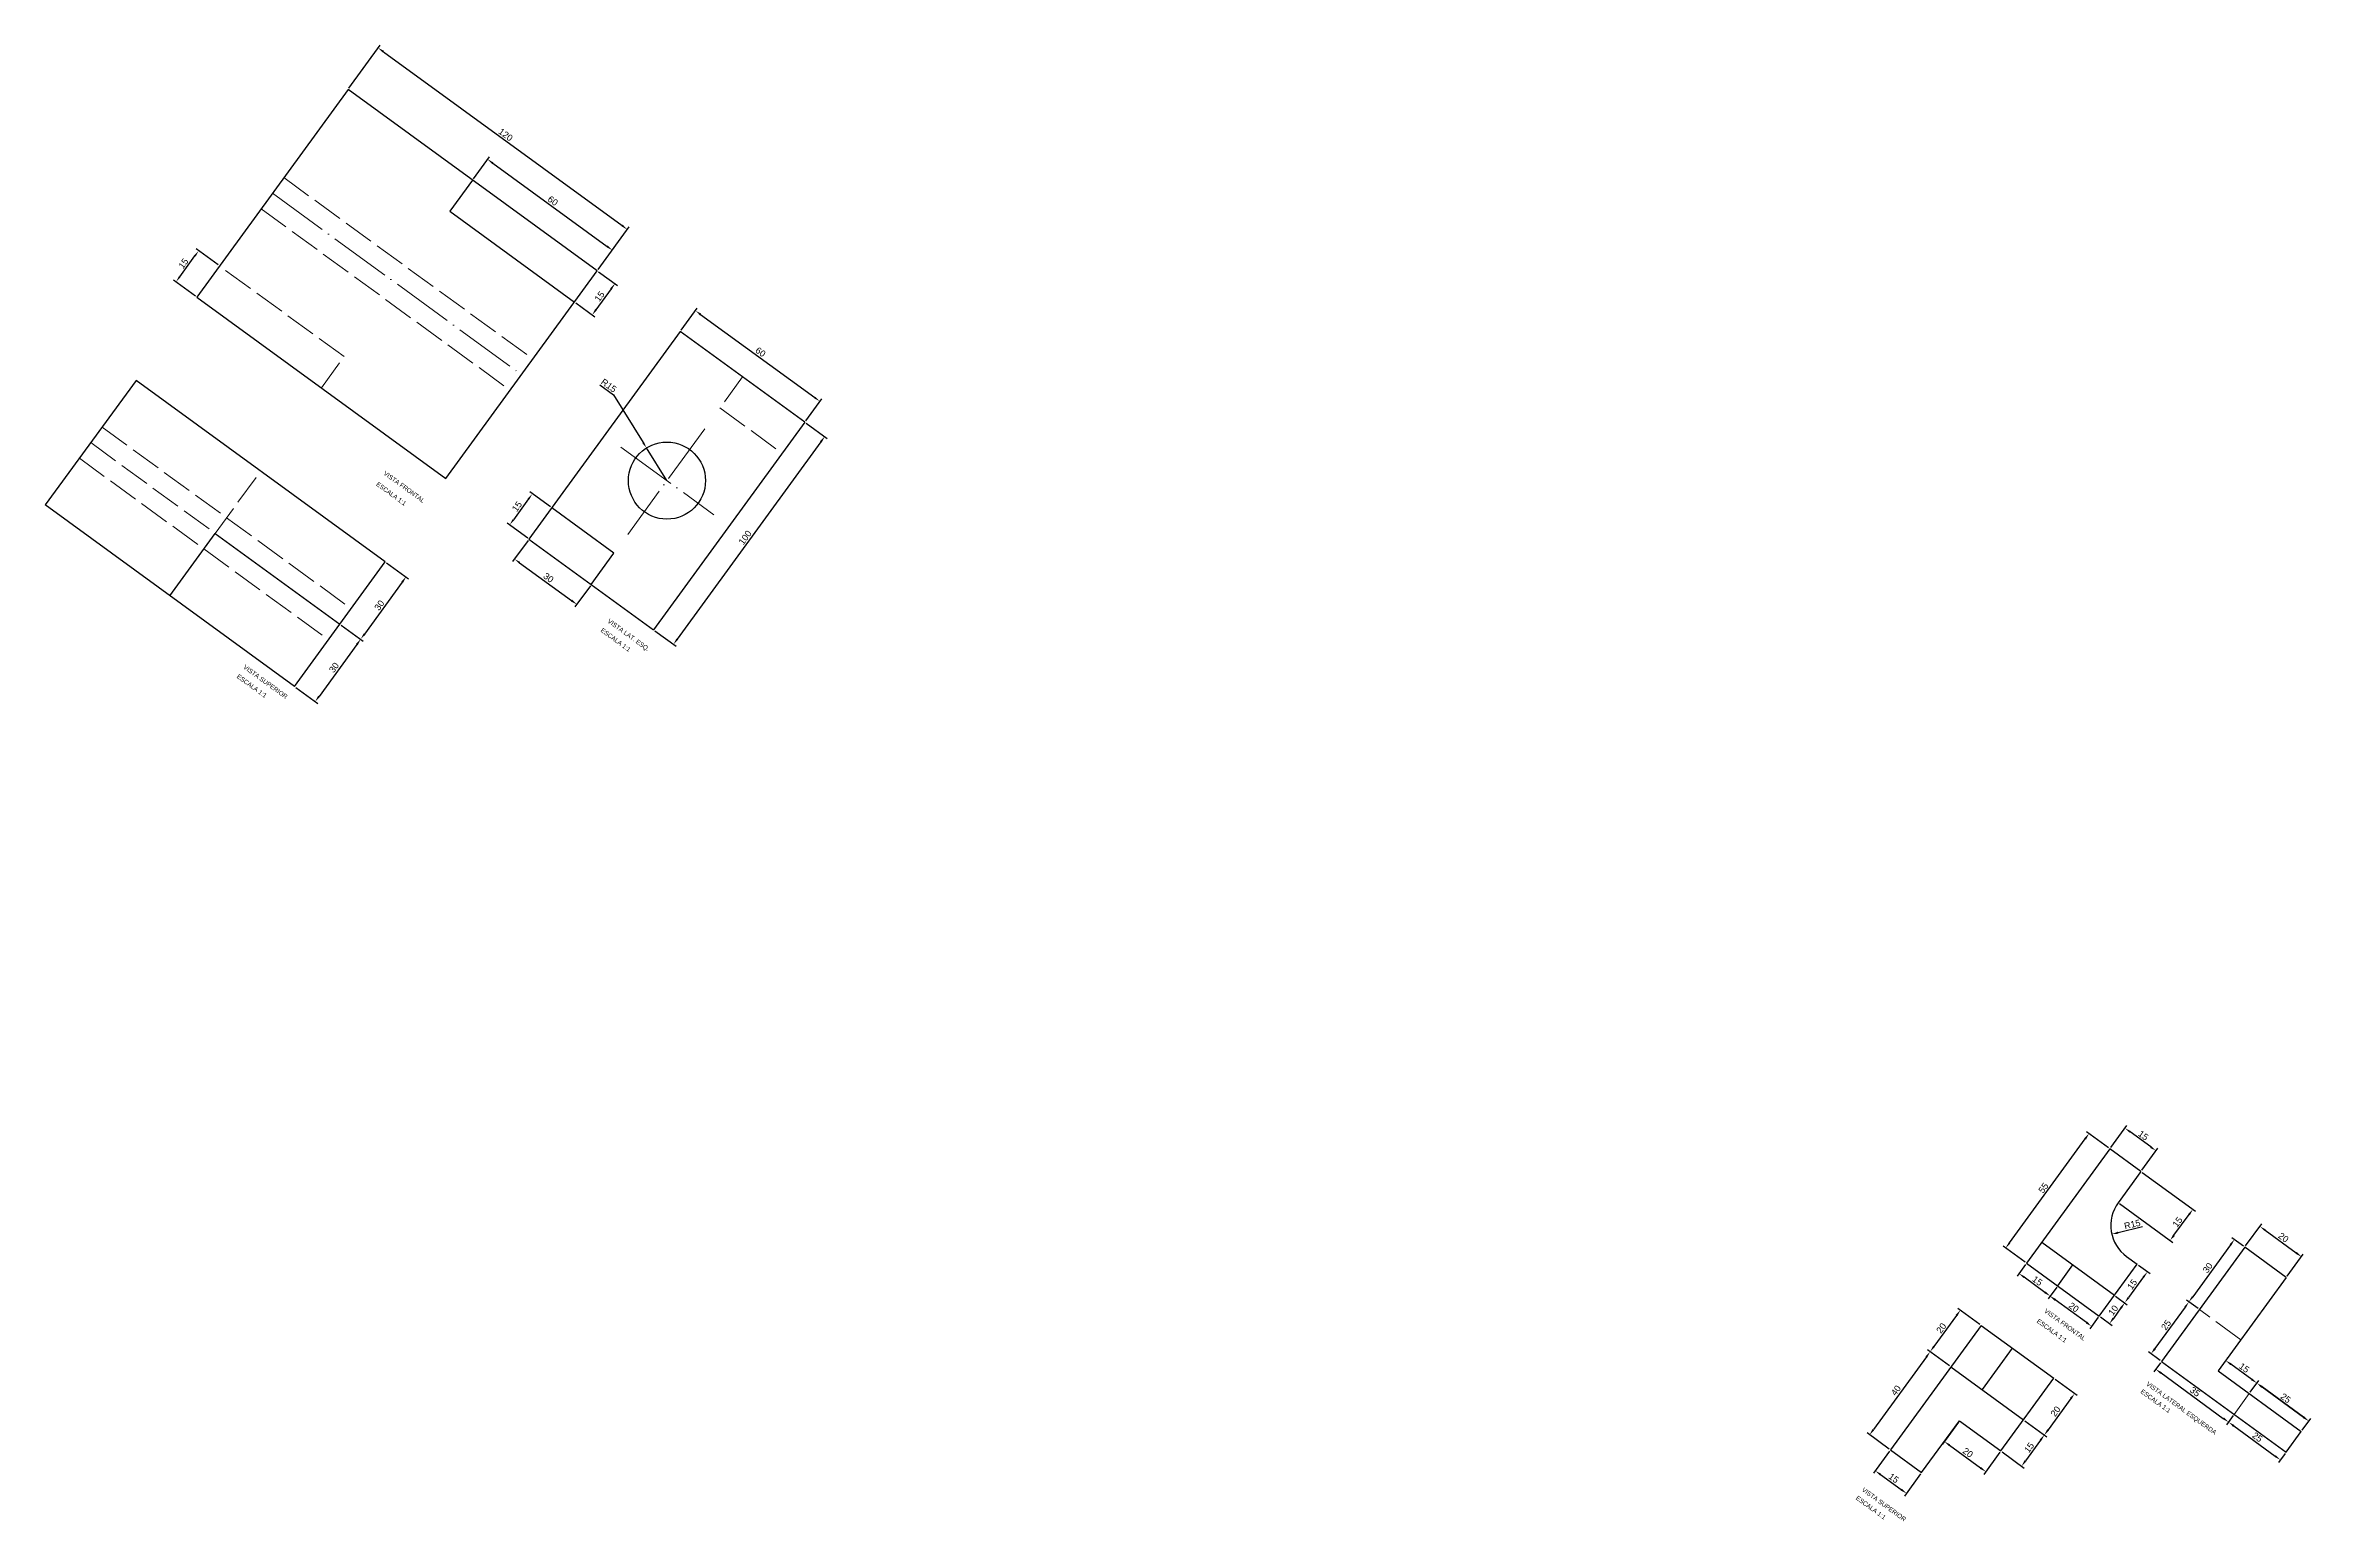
# Model space of a CAD drawing. Header units: millimetres. Extents: x 389 to 2146, y -1506 to -219.
# Drawn here: x 389 to 1271, y -794 to -219 of the extents above; entities that cross this region are included whole.
import ezdxf

# ---------------------------------------------------------------- set-up
doc = ezdxf.new("R2010")
doc.units = ezdxf.units.MM
doc.linetypes.add('ACAD_ISO02W100', pattern=[15, 12, -3])
doc.linetypes.add('ACAD_ISO04W100', pattern=[30, 24, -3, 0, -3])
for name, color, linetype, lineweight in [('1-linha continua', 5, 'Continuous', 30), ('2-projeção', 4, 'ACAD_ISO02W100', 15), ('3-eixo', 2, 'ACAD_ISO04W100', 15)]:
    doc.layers.add(name, color=color, linetype=linetype, lineweight=lineweight)
doc.layers.add('4-cotas', color=1, linetype='Continuous')
doc.layers.add('5-texto', color=6, linetype='Continuous')
doc.styles.get("Standard").update_dxf_attribs({"font": 'arial.ttf'})
doc.dimstyles.new('a1', dxfattribs={"dimtxt": 2.5, "dimasz": 2.5, "dimexe": 1.25, "dimexo": 0.625, "dimtad": 1, "dimtoh": 1, "dimtxsty": 'Standard', "dimcen": 2.5, "dimclrd": 256, "dimclre": 256, "dimclrt": 30, "dimadec": 0, "dimazin": 0, "dimtfac": 1, "dimtmove": 0, "dimatfit": 3, "dimfxl": 1, "dimlwd": -1, "dimlwe": -1, "dimarcsym": 0})

# ---------------------------------------------------------------- blocks, each defined once
blk = doc.blocks.new('*D1')
at = {"layer": '4-cotas', "transparency": 16777216}
for p, q in [((507.05, -235.85), (519.17, -219.21)), ((520.45, -221.69), (613.41, -289.4)), ((604.04, -306.5), (616.16, -289.87))]:
    blk.add_line(p, q, dxfattribs=at)
for points in [[(520.7, -221.36), (520.21, -222.03), (518.43, -220.22)], [(613.65, -289.07), (613.16, -289.74), (615.43, -290.88)]]:
    blk.add_solid(points, dxfattribs=at)
at = {"layer": 'Defpoints', "color": 0, "transparency": 16777216}
for p in [(506.68, -236.36), (615.43, -290.88), (603.68, -307.01)]:
    blk.add_point(p, dxfattribs=at)
at = {"layer": '4-cotas', "color": 30, "transparency": 16777216, "insert": (568.05, -254.01), "char_height": 2.5, "attachment_point": 5, "rotation": 323.92937}
blk.add_mtext('120', dxfattribs=at)
blk = doc.blocks.new('*D2')
at = {"layer": '4-cotas', "transparency": 16777216}
for p, q in [((555.55, -271.18), (561.78, -262.61)), ((563.07, -265.1), (607.52, -297.48)), ((604.04, -306.5), (610.28, -297.94))]:
    blk.add_line(p, q, dxfattribs=at)
for points in [[(563.31, -264.76), (562.82, -265.43), (561.05, -263.62)], [(607.77, -297.14), (607.28, -297.82), (609.54, -298.95)]]:
    blk.add_solid(points, dxfattribs=at)
at = {"layer": 'Defpoints', "color": 0, "transparency": 16777216}
for p in [(555.18, -271.68), (609.54, -298.95), (603.68, -307.01)]:
    blk.add_point(p, dxfattribs=at)
at = {"layer": '4-cotas', "color": 30, "transparency": 16777216, "insert": (586.42, -279.75), "char_height": 2.5, "attachment_point": 5, "rotation": 323.92937}
blk.add_mtext('60', dxfattribs=at)
blk = doc.blocks.new('*D3')
at = {"layer": '4-cotas', "transparency": 16777216}
for p, q in [((456.13, -304.69), (447.54, -298.44)), ((441.19, -309.28), (447.08, -301.19)), ((447.3, -316.82), (438.71, -310.56))]:
    blk.add_line(p, q, dxfattribs=at)
for points in [[(446.74, -300.95), (447.42, -301.44), (448.55, -299.17)], [(440.85, -309.03), (441.53, -309.52), (439.72, -311.3)]]:
    blk.add_solid(points, dxfattribs=at)
at = {"layer": 'Defpoints', "color": 0, "transparency": 16777216}
for p in [(448.55, -299.17), (456.63, -305.06), (447.8, -317.18)]:
    blk.add_point(p, dxfattribs=at)
at = {"layer": '4-cotas', "color": 30, "transparency": 16777216, "insert": (442.6, -304.11), "char_height": 2.5, "attachment_point": 5, "rotation": 53.92937}
blk.add_mtext('15', dxfattribs=at)
blk = doc.blocks.new('*D4')
at = {"layer": '4-cotas', "transparency": 16777216}
for p, q in [((636.37, -330.06), (642.63, -321.47)), ((643.92, -323.95), (688.37, -356.33)), ((684.87, -365.38), (691.13, -356.79))]:
    blk.add_line(p, q, dxfattribs=at)
for points in [[(644.16, -323.61), (643.67, -324.29), (641.89, -322.48)], [(688.62, -356), (688.13, -356.67), (690.39, -357.8)]]:
    blk.add_solid(points, dxfattribs=at)
at = {"layer": 'Defpoints', "color": 0, "transparency": 16777216}
for p in [(636.01, -330.56), (690.39, -357.8), (684.5, -365.89)]:
    blk.add_point(p, dxfattribs=at)
at = {"layer": '4-cotas', "color": 30, "transparency": 16777216, "insert": (667.26, -338.6), "char_height": 2.5, "attachment_point": 5, "rotation": 323.92937}
blk.add_mtext('60', dxfattribs=at)
blk = doc.blocks.new('*D5')
at = {"layer": '4-cotas', "transparency": 16777216}
for p, q in [((685.01, -366.26), (693.25, -372.25)), ((690.76, -373.54), (634.83, -450.33)), ((626.13, -447.08), (634.37, -453.08))]:
    blk.add_line(p, q, dxfattribs=at)
for points in [[(690.43, -373.29), (691.1, -373.78), (692.23, -371.52)], [(634.49, -450.08), (635.17, -450.57), (633.36, -452.35)]]:
    blk.add_solid(points, dxfattribs=at)
at = {"layer": 'Defpoints', "color": 0, "transparency": 16777216}
for p in [(684.5, -365.89), (625.63, -446.72), (633.36, -452.35)]:
    blk.add_point(p, dxfattribs=at)
at = {"layer": '4-cotas', "color": 30, "transparency": 16777216, "insert": (661.26, -410.81), "char_height": 2.5, "attachment_point": 5, "rotation": 53.92937}
blk.add_mtext('100', dxfattribs=at)
blk = doc.blocks.new('*D6')
at = {"layer": '4-cotas', "transparency": 16777216}
for p, q in [((521.68, -420.63), (530.27, -426.89)), ((527.79, -428.17), (513.07, -448.38)), ((504.02, -444.88), (512.61, -451.14))]:
    blk.add_line(p, q, dxfattribs=at)
for points in [[(527.45, -427.93), (528.13, -428.42), (529.26, -426.15)], [(512.73, -448.13), (513.41, -448.62), (511.6, -450.4)]]:
    blk.add_solid(points, dxfattribs=at)
at = {"layer": 'Defpoints', "color": 0, "transparency": 16777216}
for p in [(521.18, -420.26), (503.51, -444.51), (511.6, -450.4)]:
    blk.add_point(p, dxfattribs=at)
at = {"layer": '4-cotas', "color": 30, "transparency": 16777216, "insert": (518.89, -437.16), "char_height": 2.5, "attachment_point": 5, "rotation": 53.92937}
blk.add_mtext('30', dxfattribs=at)
blk = doc.blocks.new('*D7')
at = {"layer": '4-cotas', "transparency": 16777216}
for p, q in [((504.02, -444.88), (512.61, -451.14)), ((510.13, -452.42), (495.41, -472.63)), ((486.36, -469.13), (494.94, -475.38))]:
    blk.add_line(p, q, dxfattribs=at)
for points in [[(509.79, -452.18), (510.46, -452.67), (511.6, -450.4)], [(495.07, -472.38), (495.74, -472.87), (493.93, -474.65)]]:
    blk.add_solid(points, dxfattribs=at)
at = {"layer": 'Defpoints', "color": 0, "transparency": 16777216}
for p in [(503.51, -444.51), (485.85, -468.76), (493.93, -474.65)]:
    blk.add_point(p, dxfattribs=at)
at = {"layer": '4-cotas', "color": 30, "transparency": 16777216, "insert": (501.23, -461.4), "char_height": 2.5, "attachment_point": 5, "rotation": 53.92937}
blk.add_mtext('30', dxfattribs=at)
blk = doc.blocks.new('*D8')
at = {"layer": '4-cotas', "transparency": 16777216}
for p, q in [((604.18, -307.38), (611.57, -312.76)), ((609.08, -314.04), (603.2, -322.12)), ((595.35, -319.5), (602.73, -324.88))]:
    blk.add_line(p, q, dxfattribs=at)
for points in [[(608.75, -313.8), (609.42, -314.29), (610.56, -312.02)], [(602.86, -321.88), (603.53, -322.37), (601.72, -324.15)]]:
    blk.add_solid(points, dxfattribs=at)
at = {"layer": 'Defpoints', "color": 0, "transparency": 16777216}
for p in [(603.68, -307.01), (594.84, -319.13), (601.72, -324.15)]:
    blk.add_point(p, dxfattribs=at)
at = {"layer": '4-cotas', "color": 30, "transparency": 16777216, "insert": (604.6, -316.96), "char_height": 2.5, "attachment_point": 5, "rotation": 53.92937}
blk.add_mtext('15', dxfattribs=at)
blk = doc.blocks.new('*D9')
at = {"layer": '4-cotas', "transparency": 16777216}
for p, q in [((576.76, -411.89), (570.75, -420.15)), ((573.5, -420.61), (593.71, -435.33)), ((601.01, -429.56), (594.99, -437.82))]:
    blk.add_line(p, q, dxfattribs=at)
for points in [[(573.75, -420.28), (573.26, -420.95), (571.48, -419.14)], [(593.95, -435), (593.46, -435.67), (595.73, -436.81)]]:
    blk.add_solid(points, dxfattribs=at)
at = {"layer": 'Defpoints', "color": 0, "transparency": 16777216}
for p in [(577.13, -411.39), (601.38, -429.05), (595.73, -436.81)]:
    blk.add_point(p, dxfattribs=at)
at = {"layer": '4-cotas', "color": 30, "transparency": 16777216, "insert": (584.73, -426.44), "char_height": 2.5, "attachment_point": 5, "rotation": 323.92937}
blk.add_mtext('30', dxfattribs=at)
blk = doc.blocks.new('*D10')
at = {"layer": '4-cotas', "transparency": 16777216}
for p, q in [((576.95, -395.79), (571.06, -403.88)), ((585.46, -398.9), (577.41, -393.04)), ((576.62, -411.02), (568.58, -405.16))]:
    blk.add_line(p, q, dxfattribs=at)
for points in [[(576.61, -395.55), (577.29, -396.04), (578.42, -393.77)], [(570.72, -403.63), (571.4, -404.12), (569.59, -405.9)]]:
    blk.add_solid(points, dxfattribs=at)
at = {"layer": 'Defpoints', "color": 0, "transparency": 16777216}
for p in [(585.96, -399.27), (569.59, -405.9), (577.13, -411.39)]:
    blk.add_point(p, dxfattribs=at)
at = {"layer": '4-cotas', "color": 30, "transparency": 16777216, "insert": (572.47, -398.72), "char_height": 2.5, "attachment_point": 5, "rotation": 53.92937}
blk.add_mtext('15', dxfattribs=at)
blk = doc.blocks.new('*D11')
at = {"layer": '4-cotas', "transparency": 16777216}
for p, q in [((604.65, -351.39), (610, -355.29)), ((610, -355.29), (621.55, -373.79)), ((630.82, -388.64), (622.87, -375.91))]:
    blk.add_line(p, q, dxfattribs=at)
blk.add_solid([(621.9, -373.57), (621.2, -374.01), (622.87, -375.91)], dxfattribs=at)
at = {"layer": 'Defpoints', "color": 0, "transparency": 16777216}
for p in [(622.87, -375.91), (630.82, -388.64)]:
    blk.add_point(p, dxfattribs=at)
at = {"layer": '4-cotas', "color": 30, "transparency": 16777216, "insert": (608.19, -351.62), "char_height": 2.5, "attachment_point": 5, "rotation": 323.92937}
blk.add_mtext('R15', dxfattribs=at)
blk = doc.blocks.new('*D13')
at = {"layer": '4-cotas', "transparency": 16777216}
for p, q in [((1191.93, -648.35), (1183.34, -642.09)), ((1153.44, -685.26), (1182.88, -644.85)), ((1159.55, -692.8), (1150.96, -686.55))]:
    blk.add_line(p, q, dxfattribs=at)
for points in [[(1182.55, -644.6), (1183.22, -645.09), (1184.35, -642.83)], [(1153.11, -685.02), (1153.78, -685.51), (1151.97, -687.28)]]:
    blk.add_solid(points, dxfattribs=at)
at = {"layer": 'Defpoints', "color": 0, "transparency": 16777216}
for p in [(1184.35, -642.83), (1192.44, -648.72), (1160.05, -693.17)]:
    blk.add_point(p, dxfattribs=at)
at = {"layer": '4-cotas', "color": 30, "transparency": 16777216, "insert": (1166.63, -663.94), "char_height": 2.5, "attachment_point": 5, "rotation": 53.92937}
blk.add_mtext('55', dxfattribs=at)
blk = doc.blocks.new('*D14')
at = {"layer": '4-cotas', "transparency": 16777216}
for p, q in [((1192.81, -648.21), (1199.06, -639.62)), ((1208.43, -647.99), (1200.35, -642.11)), ((1204.93, -657.04), (1211.19, -648.45))]:
    blk.add_line(p, q, dxfattribs=at)
for points in [[(1200.59, -641.77), (1200.1, -642.44), (1198.33, -640.63)], [(1208.67, -647.66), (1208.18, -648.33), (1210.45, -649.46)]]:
    blk.add_solid(points, dxfattribs=at)
at = {"layer": 'Defpoints', "color": 0, "transparency": 16777216}
for p in [(1198.33, -640.63), (1192.44, -648.72), (1204.56, -657.55)]:
    blk.add_point(p, dxfattribs=at)
at = {"layer": '4-cotas', "color": 30, "transparency": 16777216, "insert": (1205.51, -643.51), "char_height": 2.5, "attachment_point": 5, "rotation": 323.92937}
blk.add_mtext('15', dxfattribs=at)
blk = doc.blocks.new('*D15')
at = {"layer": '4-cotas', "transparency": 16777216}
for p, q in [((1203.57, -693.94), (1208.12, -697.25)), ((1205.63, -698.54), (1199.75, -706.62)), ((1194.74, -706.06), (1199.28, -709.38))]:
    blk.add_line(p, q, dxfattribs=at)
for points in [[(1205.3, -698.29), (1205.97, -698.78), (1207.11, -696.52)], [(1199.41, -706.37), (1200.08, -706.86), (1198.27, -708.64)]]:
    blk.add_solid(points, dxfattribs=at)
at = {"layer": 'Defpoints', "color": 0, "transparency": 16777216}
for p in [(1203.06, -693.57), (1194.23, -705.7), (1198.27, -708.64)]:
    blk.add_point(p, dxfattribs=at)
at = {"layer": '4-cotas', "color": 30, "transparency": 16777216, "insert": (1201.15, -701.46), "char_height": 2.5, "attachment_point": 5, "rotation": 53.92937}
blk.add_mtext('15', dxfattribs=at)
blk = doc.blocks.new('*D16')
at = {"layer": '4-cotas', "transparency": 16777216}
for p, q in [((1159.69, -693.68), (1156.37, -698.22)), ((1167.21, -704.57), (1159.13, -698.69)), ((1171.81, -702.51), (1168.5, -707.06))]:
    blk.add_line(p, q, dxfattribs=at)
for points in [[(1159.38, -698.35), (1158.89, -699.02), (1157.11, -697.21)], [(1167.46, -704.24), (1166.97, -704.91), (1169.24, -706.05)]]:
    blk.add_solid(points, dxfattribs=at)
at = {"layer": 'Defpoints', "color": 0, "transparency": 16777216}
for p in [(1160.05, -693.17), (1157.11, -697.21), (1172.18, -702)]:
    blk.add_point(p, dxfattribs=at)
at = {"layer": '4-cotas', "color": 30, "transparency": 16777216, "insert": (1164.29, -700.09), "char_height": 2.5, "attachment_point": 5, "rotation": 323.92937}
blk.add_mtext('15', dxfattribs=at)
blk = doc.blocks.new('*D17')
at = {"layer": '4-cotas', "transparency": 16777216}
for p, q in [((1171.81, -702.51), (1168.5, -707.06)), ((1183.38, -716.35), (1171.26, -707.52)), ((1187.98, -714.28), (1184.67, -718.83))]:
    blk.add_line(p, q, dxfattribs=at)
for points in [[(1171.5, -707.18), (1171.01, -707.85), (1169.24, -706.05)], [(1183.63, -716.01), (1183.14, -716.69), (1185.4, -717.82)]]:
    blk.add_solid(points, dxfattribs=at)
at = {"layer": 'Defpoints', "color": 0, "transparency": 16777216}
for p in [(1172.18, -702), (1169.24, -706.05), (1188.35, -713.78)]:
    blk.add_point(p, dxfattribs=at)
at = {"layer": '4-cotas', "color": 30, "transparency": 16777216, "insert": (1178.44, -710.4), "char_height": 2.5, "attachment_point": 5, "rotation": 323.92937}
blk.add_mtext('20', dxfattribs=at)
blk = doc.blocks.new('*D18')
at = {"layer": '4-cotas', "transparency": 16777216}
for p, q in [((1188.85, -714.15), (1193.4, -717.46)), ((1196.8, -710.66), (1193.86, -714.7)), ((1194.74, -706.06), (1199.28, -709.38))]:
    blk.add_line(p, q, dxfattribs=at)
for points in [[(1196.47, -710.42), (1197.14, -710.91), (1198.27, -708.64)], [(1193.52, -714.46), (1194.2, -714.95), (1192.39, -716.72)]]:
    blk.add_solid(points, dxfattribs=at)
at = {"layer": 'Defpoints', "color": 0, "transparency": 16777216}
for p in [(1188.35, -713.78), (1194.23, -705.7), (1192.39, -716.72)]:
    blk.add_point(p, dxfattribs=at)
at = {"layer": '4-cotas', "color": 30, "transparency": 16777216, "insert": (1193.79, -711.56), "char_height": 2.5, "attachment_point": 5, "rotation": 53.92937}
blk.add_mtext('10', dxfattribs=at)
blk = doc.blocks.new('*D19')
at = {"layer": '4-cotas', "transparency": 16777216}
blk.add_line((1205.17, -679.13), (1195.69, -681.36), dxfattribs=at)
blk.add_solid([(1195.59, -680.96), (1195.78, -681.77), (1193.25, -681.94)], dxfattribs=at)
at = {"layer": 'Defpoints', "color": 0, "transparency": 16777216}
for p in [(1207.85, -678.5), (1193.25, -681.94)]:
    blk.add_point(p, dxfattribs=at)
at = {"layer": '4-cotas', "color": 30, "transparency": 16777216, "insert": (1201.21, -678.11), "char_height": 2.5, "attachment_point": 5, "rotation": 13.23112}
blk.add_mtext('R15', dxfattribs=at)
blk = doc.blocks.new('*D20')
at = {"layer": '4-cotas', "transparency": 16777216}
for p, q in [((1205.07, -657.92), (1225.78, -673)), ((1196.24, -670.04), (1216.95, -685.13)), ((1217.41, -682.37), (1223.3, -674.29))]:
    blk.add_line(p, q, dxfattribs=at)
for points in [[(1222.96, -674.04), (1223.63, -674.53), (1224.77, -672.27)], [(1217.07, -682.13), (1217.75, -682.62), (1215.94, -684.39)]]:
    blk.add_solid(points, dxfattribs=at)
at = {"layer": 'Defpoints', "color": 0, "transparency": 16777216}
for p in [(1204.56, -657.55), (1195.73, -669.67), (1224.77, -672.27)]:
    blk.add_point(p, dxfattribs=at)
at = {"layer": '4-cotas', "color": 30, "transparency": 16777216, "insert": (1218.82, -677.21), "char_height": 2.5, "attachment_point": 5, "rotation": 53.92937}
blk.add_mtext('15', dxfattribs=at)
blk = doc.blocks.new('*D21')
at = {"layer": '4-cotas', "transparency": 16777216}
for p, q in [((1132.84, -713.55), (1124, -725.68)), ((1141.89, -717.05), (1133.3, -710.8)), ((1130.11, -733.22), (1121.52, -726.96))]:
    blk.add_line(p, q, dxfattribs=at)
for points in [[(1132.5, -713.31), (1133.17, -713.8), (1134.31, -711.53)], [(1123.67, -725.43), (1124.34, -725.92), (1122.53, -727.7)]]:
    blk.add_solid(points, dxfattribs=at)
at = {"layer": 'Defpoints', "color": 0, "transparency": 16777216}
for p in [(1142.39, -717.42), (1122.53, -727.7), (1130.62, -733.59)]:
    blk.add_point(p, dxfattribs=at)
at = {"layer": '4-cotas', "color": 30, "transparency": 16777216, "insert": (1126.88, -718.5), "char_height": 2.5, "attachment_point": 5, "rotation": 53.92937}
blk.add_mtext('20', dxfattribs=at)
blk = doc.blocks.new('*D22')
at = {"layer": '4-cotas', "transparency": 16777216}
for p, q in [((1121.06, -729.72), (1100.45, -758.01)), ((1130.11, -733.22), (1121.52, -726.96)), ((1106.56, -765.55), (1097.97, -759.29))]:
    blk.add_line(p, q, dxfattribs=at)
for points in [[(1120.72, -729.47), (1121.4, -729.96), (1122.53, -727.7)], [(1100.12, -757.76), (1100.79, -758.26), (1098.98, -760.03)]]:
    blk.add_solid(points, dxfattribs=at)
at = {"layer": 'Defpoints', "color": 0, "transparency": 16777216}
for p in [(1130.62, -733.59), (1098.98, -760.03), (1107.06, -765.92)]:
    blk.add_point(p, dxfattribs=at)
at = {"layer": '4-cotas', "color": 30, "transparency": 16777216, "insert": (1109.22, -742.75), "char_height": 2.5, "attachment_point": 5, "rotation": 53.92937}
blk.add_mtext('40', dxfattribs=at)
blk = doc.blocks.new('*D23')
at = {"layer": '4-cotas', "transparency": 16777216}
for p, q in [((1106.7, -766.42), (1100.44, -775.01)), ((1103.2, -775.47), (1111.28, -781.36)), ((1118.82, -775.26), (1112.57, -783.84))]:
    blk.add_line(p, q, dxfattribs=at)
for points in [[(1103.44, -775.14), (1102.95, -775.81), (1101.18, -774)], [(1111.53, -781.02), (1111.03, -781.7), (1113.3, -782.83)]]:
    blk.add_solid(points, dxfattribs=at)
at = {"layer": 'Defpoints', "color": 0, "transparency": 16777216}
for p in [(1107.06, -765.92), (1119.19, -774.75), (1113.3, -782.83)]:
    blk.add_point(p, dxfattribs=at)
at = {"layer": '4-cotas', "color": 30, "transparency": 16777216, "insert": (1108.36, -776.88), "char_height": 2.5, "attachment_point": 5, "rotation": 323.92937}
blk.add_mtext('15', dxfattribs=at)
blk = doc.blocks.new('*D24')
at = {"layer": '4-cotas', "transparency": 16777216}
for p, q in [((1133.54, -755.05), (1127.28, -763.64)), ((1130.04, -764.1), (1142.17, -772.93)), ((1149.71, -766.82), (1143.45, -775.41))]:
    blk.add_line(p, q, dxfattribs=at)
for points in [[(1130.29, -763.76), (1129.8, -764.43), (1128.02, -762.63)], [(1142.41, -772.59), (1141.92, -773.27), (1144.19, -774.4)]]:
    blk.add_solid(points, dxfattribs=at)
at = {"layer": 'Defpoints', "color": 0, "transparency": 16777216}
for p in [(1133.91, -754.54), (1150.07, -766.32), (1144.19, -774.4)]:
    blk.add_point(p, dxfattribs=at)
at = {"layer": '4-cotas', "color": 30, "transparency": 16777216, "insert": (1137.22, -766.98), "char_height": 2.5, "attachment_point": 5, "rotation": 323.92937}
blk.add_mtext('20', dxfattribs=at)
blk = doc.blocks.new('*D25')
at = {"layer": '4-cotas', "transparency": 16777216}
for p, q in [((1159.41, -754.56), (1168, -760.82)), ((1150.58, -766.69), (1159.17, -772.94)), ((1165.52, -762.1), (1159.63, -770.19))]:
    blk.add_line(p, q, dxfattribs=at)
for points in [[(1165.18, -761.86), (1165.85, -762.35), (1166.99, -760.08)], [(1159.29, -769.94), (1159.97, -770.43), (1158.16, -772.21)]]:
    blk.add_solid(points, dxfattribs=at)
at = {"layer": 'Defpoints', "color": 0, "transparency": 16777216}
for p in [(1158.91, -754.19), (1150.07, -766.32), (1158.16, -772.21)]:
    blk.add_point(p, dxfattribs=at)
at = {"layer": '4-cotas', "color": 30, "transparency": 16777216, "insert": (1161.04, -765.02), "char_height": 2.5, "attachment_point": 5, "rotation": 53.92937}
blk.add_mtext('15', dxfattribs=at)
blk = doc.blocks.new('*D26')
at = {"layer": '4-cotas', "transparency": 16777216}
for p, q in [((1171.19, -738.4), (1179.77, -744.65)), ((1177.29, -745.94), (1168.46, -758.06)), ((1159.41, -754.56), (1168, -760.82))]:
    blk.add_line(p, q, dxfattribs=at)
for points in [[(1176.96, -745.69), (1177.63, -746.18), (1178.76, -743.92)], [(1168.12, -757.82), (1168.8, -758.31), (1166.99, -760.08)]]:
    blk.add_solid(points, dxfattribs=at)
at = {"layer": 'Defpoints', "color": 0, "transparency": 16777216}
for p in [(1170.68, -738.03), (1158.91, -754.19), (1166.99, -760.08)]:
    blk.add_point(p, dxfattribs=at)
at = {"layer": '4-cotas', "color": 30, "transparency": 16777216, "insert": (1171.34, -750.88), "char_height": 2.5, "attachment_point": 5, "rotation": 53.92937}
blk.add_mtext('20', dxfattribs=at)
blk = doc.blocks.new('*D27')
at = {"layer": '4-cotas', "transparency": 16777216}
for p, q in [((1212.23, -731.95), (1209.65, -735.49)), ((1212.41, -735.95), (1236.65, -753.61)), ((1240.52, -752.56), (1237.94, -756.09))]:
    blk.add_line(p, q, dxfattribs=at)
for points in [[(1212.65, -735.61), (1212.16, -736.28), (1210.38, -734.48)], [(1236.9, -753.27), (1236.41, -753.95), (1238.67, -755.08)]]:
    blk.add_solid(points, dxfattribs=at)
at = {"layer": 'Defpoints', "color": 0, "transparency": 16777216}
for p in [(1212.59, -731.44), (1238.67, -755.08), (1240.88, -752.05)]:
    blk.add_point(p, dxfattribs=at)
at = {"layer": '4-cotas', "color": 30, "transparency": 16777216, "insert": (1225.65, -743.24), "char_height": 2.5, "attachment_point": 5, "rotation": 323.92937}
blk.add_mtext('35', dxfattribs=at)
blk = doc.blocks.new('*D28')
at = {"layer": '4-cotas', "transparency": 16777216}
for p, q in [((1240.52, -752.56), (1237.94, -756.09)), ((1240.7, -756.56), (1256.86, -768.33)), ((1260.72, -767.27), (1258.15, -770.81))]:
    blk.add_line(p, q, dxfattribs=at)
for points in [[(1240.94, -756.22), (1240.45, -756.89), (1238.67, -755.08)], [(1257.11, -767.99), (1256.62, -768.67), (1258.88, -769.8)]]:
    blk.add_solid(points, dxfattribs=at)
at = {"layer": 'Defpoints', "color": 0, "transparency": 16777216}
for p in [(1240.88, -752.05), (1261.09, -766.77), (1258.88, -769.8)]:
    blk.add_point(p, dxfattribs=at)
at = {"layer": '4-cotas', "color": 30, "transparency": 16777216, "insert": (1249.9, -760.91), "char_height": 2.5, "attachment_point": 5, "rotation": 323.92937}
blk.add_mtext('25', dxfattribs=at)
blk = doc.blocks.new('*D29')
at = {"layer": '4-cotas', "transparency": 16777216}
for p, q in [((1239.46, -686.06), (1224.74, -706.27)), ((1244.47, -686.62), (1239.92, -683.31)), ((1226.81, -710.87), (1222.26, -707.56))]:
    blk.add_line(p, q, dxfattribs=at)
for points in [[(1239.13, -685.82), (1239.8, -686.31), (1240.94, -684.04)], [(1224.41, -706.03), (1225.08, -706.52), (1223.27, -708.29)]]:
    blk.add_solid(points, dxfattribs=at)
at = {"layer": 'Defpoints', "color": 0, "transparency": 16777216}
for p in [(1244.98, -686.99), (1223.27, -708.29), (1227.31, -711.24)]:
    blk.add_point(p, dxfattribs=at)
at = {"layer": '4-cotas', "color": 30, "transparency": 16777216, "insert": (1230.57, -695.05), "char_height": 2.5, "attachment_point": 5, "rotation": 53.92937}
blk.add_mtext('30', dxfattribs=at)
blk = doc.blocks.new('*D30')
at = {"layer": '4-cotas', "transparency": 16777216}
for p, q in [((1221.8, -710.31), (1210.02, -726.48)), ((1226.81, -710.87), (1222.26, -707.56)), ((1212.09, -731.07), (1207.54, -727.76))]:
    blk.add_line(p, q, dxfattribs=at)
for points in [[(1221.46, -710.07), (1222.14, -710.56), (1223.27, -708.29)], [(1209.69, -726.23), (1210.36, -726.72), (1208.55, -728.5)]]:
    blk.add_solid(points, dxfattribs=at)
at = {"layer": 'Defpoints', "color": 0, "transparency": 16777216}
for p in [(1227.31, -711.24), (1208.55, -728.5), (1212.59, -731.44)]:
    blk.add_point(p, dxfattribs=at)
at = {"layer": '4-cotas', "color": 30, "transparency": 16777216, "insert": (1214.38, -717.28), "char_height": 2.5, "attachment_point": 5, "rotation": 53.92937}
blk.add_mtext('25', dxfattribs=at)
blk = doc.blocks.new('*D31')
at = {"layer": '4-cotas', "transparency": 16777216}
for p, q in [((1247.14, -743.46), (1250.45, -738.92)), ((1251.74, -741.4), (1267.9, -753.17)), ((1267.35, -758.18), (1270.66, -753.64))]:
    blk.add_line(p, q, dxfattribs=at)
for points in [[(1251.98, -741.06), (1251.49, -741.73), (1249.72, -739.93)], [(1268.15, -752.84), (1267.66, -753.51), (1269.92, -754.65)]]:
    blk.add_solid(points, dxfattribs=at)
at = {"layer": 'Defpoints', "color": 0, "transparency": 16777216}
for p in [(1246.77, -743.97), (1269.92, -754.65), (1266.98, -758.69)]:
    blk.add_point(p, dxfattribs=at)
at = {"layer": '4-cotas', "color": 30, "transparency": 16777216, "insert": (1260.94, -745.75), "char_height": 2.5, "attachment_point": 5, "rotation": 323.92937}
blk.add_mtext('25', dxfattribs=at)
blk = doc.blocks.new('*D32')
at = {"layer": '4-cotas', "transparency": 16777216}
for p, q in [((1250.08, -739.42), (1250.45, -738.92)), ((1267.9, -753.17), (1251.74, -741.4)), ((1267.35, -758.18), (1270.66, -753.64))]:
    blk.add_line(p, q, dxfattribs=at)
for points in [[(1251.98, -741.06), (1251.49, -741.73), (1249.72, -739.93)], [(1268.15, -752.84), (1267.66, -753.51), (1269.92, -754.65)]]:
    blk.add_solid(points, dxfattribs=at)
at = {"layer": 'Defpoints', "color": 0, "transparency": 16777216}
for p in [(1249.72, -739.93), (1249.72, -739.93), (1266.98, -758.69)]:
    blk.add_point(p, dxfattribs=at)
at = {"layer": '4-cotas', "color": 30, "transparency": 16777216, "insert": (1260.94, -745.75), "char_height": 2.5, "attachment_point": 5, "rotation": 323.92937}
blk.add_mtext('25', dxfattribs=at)
blk = doc.blocks.new('*D33')
at = {"layer": '4-cotas', "transparency": 16777216}
for p, q in [((1237.96, -730.59), (1238.33, -730.08)), ((1247.69, -738.45), (1239.61, -732.57)), ((1250.08, -739.42), (1250.45, -738.92))]:
    blk.add_line(p, q, dxfattribs=at)
for points in [[(1239.86, -732.23), (1239.37, -732.9), (1237.59, -731.09)], [(1247.94, -738.12), (1247.45, -738.79), (1249.72, -739.93)]]:
    blk.add_solid(points, dxfattribs=at)
at = {"layer": 'Defpoints', "color": 0, "transparency": 16777216}
for p in [(1237.59, -731.09), (1237.59, -731.09), (1249.72, -739.93)]:
    blk.add_point(p, dxfattribs=at)
at = {"layer": '4-cotas', "color": 30, "transparency": 16777216, "insert": (1244.77, -733.97), "char_height": 2.5, "attachment_point": 5, "rotation": 323.92937}
blk.add_mtext('15', dxfattribs=at)
blk = doc.blocks.new('*D34')
at = {"layer": '4-cotas', "transparency": 16777216}
for p, q in [((1245.34, -686.48), (1251.6, -677.89)), ((1252.89, -680.38), (1265.01, -689.21)), ((1261.51, -698.26), (1267.77, -689.67))]:
    blk.add_line(p, q, dxfattribs=at)
for points in [[(1253.13, -680.04), (1252.64, -680.71), (1250.86, -678.9)], [(1265.26, -688.87), (1264.76, -689.54), (1267.03, -690.68)]]:
    blk.add_solid(points, dxfattribs=at)
at = {"layer": 'Defpoints', "color": 0, "transparency": 16777216}
for p in [(1244.98, -686.99), (1267.03, -690.68), (1261.14, -698.76)]:
    blk.add_point(p, dxfattribs=at)
at = {"layer": '4-cotas', "color": 30, "transparency": 16777216, "insert": (1260.07, -683.25), "char_height": 2.5, "attachment_point": 5, "rotation": 323.92937}
blk.add_mtext('20', dxfattribs=at)

msp = doc.modelspace()

# ---------------------------------------------------------------- linework, layer by layer
at = {"layer": '1-linha continua'}
for p, q in [((506.68, -236.355), (447.802, -317.184)), ((603.675, -307.009), (506.68, -236.355)), ((555.178, -271.682), (546.346, -283.806)), ((546.346, -283.806), (594.844, -319.133)), ((544.797, -387.838), (603.675, -307.009)), ((447.802, -317.184), (544.797, -387.838)), ((636.007, -330.56), (577.129, -411.389)), ((684.504, -365.887), (636.007, -330.56)), ((424.183, -349.609), (388.856, -398.107)), ((521.178, -420.263), (424.183, -349.609)), ((684.504, -365.887), (625.626, -446.716)), ((485.851, -468.761), (388.856, -398.107)), ((610.209, -416.929), (585.96, -399.265)), ((437.353, -433.434), (455.017, -409.185)), ((455.017, -409.185), (503.514, -444.512)), ((577.129, -411.389), (625.626, -446.716)), ((485.851, -468.761), (521.178, -420.263)), ((601.377, -429.053), (610.209, -416.929)), ((1192.438, -648.716), (1160.055, -693.172)), ((1204.562, -657.548), (1192.438, -648.716)), ((1204.562, -657.548), (1195.73, -669.672)), ((1165.943, -685.089), (1194.233, -705.696)), ((1244.977, -686.987), (1212.594, -731.443)), ((1261.143, -698.762), (1244.977, -686.987)), ((1160.055, -693.172), (1188.345, -713.779)), ((1172.179, -702.004), (1178.067, -693.921)), ((1188.345, -713.779), (1203.065, -693.572)), ((1199.023, -690.628), (1203.065, -693.572)), ((1261.143, -698.762), (1234.647, -735.136)), ((1142.391, -717.421), (1107.064, -765.918)), ((1142.391, -717.421), (1170.682, -738.028)), ((1154.516, -726.253), (1142.74, -742.418)), ((1212.594, -731.443), (1261.091, -766.77)), ((1130.616, -733.587), (1158.906, -754.194)), ((1150.074, -766.318), (1170.682, -738.028)), ((1234.647, -735.136), (1266.979, -758.687)), ((1119.189, -774.75), (1133.908, -754.543)), ((1133.908, -754.543), (1150.074, -766.318)), ((1107.064, -765.918), (1119.189, -774.75)), ((1261.091, -766.77), (1266.979, -758.687))]:
    msp.add_line(p, q, dxfattribs=at)
msp.add_circle((630.817, -388.638), 15, dxfattribs=at)
msp.add_arc((1207.855, -678.504), 15, 143.929374, 233.929374, dxfattribs=at)
at = {"layer": '2-projeção'}
for p, q in [((481.657, -270.708), (578.652, -341.361)), ((472.825, -282.832), (569.82, -353.486)), ((505.131, -340.387), (456.634, -305.06)), ((496.3, -352.511), (505.131, -340.387)), ((660.256, -348.224), (651.424, -360.348)), ((651.424, -360.348), (675.673, -378.012)), ((410.935, -367.796), (507.93, -438.45)), ((406.519, -373.858), (455.017, -409.185)), ((402.103, -379.92), (499.098, -450.574)), ((455.017, -409.185), (472.68, -384.936)), ((1243.479, -723.011), (1227.313, -711.236)), ((1246.772, -743.967), (1240.884, -752.05))]:
    msp.add_line(p, q, dxfattribs=at)
at = {"layer": '3-eixo'}
for p, q in [((477.241, -276.77), (574.236, -347.424)), ((645.536, -368.431), (615.561, -409.582)), ((612.911, -375.595), (649.043, -401.915))]:
    msp.add_line(p, q, dxfattribs=at)

# ---------------------------------------------------------------- texts
at = {"layer": '5-texto'}
for s, height, p in [('VISTA FRONTAL', 1.75276, (520.304, -386.179)), ('ESCALA 1:1', 1.7528, (517.458, -390.404)), ('ESCALA 1:1', 1.7528, (604.832, -447.275)), ('VISTA LAT. ESQ.', 1.75276, (607.506, -443.706)), ('ESCALA 1:1', 1.7528, (463.177, -465.243)), ('VISTA SUPERIOR', 1.75276, (465.743, -461.603)), ('VISTA FRONTAL', 1.75276, (1166.762, -712.208)), ('ESCALA 1:1', 1.7528, (1163.842, -716.157)), ('VISTA LATERAL ESQUERDA', 1.75276, (1206.473, -740.609)), ('ESCALA 1:1', 1.7528, (1204.252, -743.555)), ('ESCALA 1:1', 1.7528, (1093.393, -785.007)), ('VISTA SUPERIOR', 1.75276, (1095.76, -781.805))]:
    msp.add_text(s, height=height, rotation=323.929374, dxfattribs=at).set_placement(p)

# ---------------------------------------------------------------- dimensions: what is measured, and where the dimension line sits
at = {"layer": '4-cotas'}
for base, p1, p2, angle, picture, middle in [((615.427, -290.876), (506.68, -236.355), (603.675, -307.009), 323.929374, '*D1', (568.049, -254.012)), ((609.544, -298.952), (555.178, -271.682), (603.675, -307.009), 323.929374, '*D2', (586.415, -279.751)), ((448.551, -299.172), (447.802, -317.184), (456.634, -305.06), 53.929374, '*D3', (442.598, -304.115)), ((601.725, -324.146), (603.675, -307.009), (594.844, -319.133), 53.929374, '*D8', (604.603, -316.964)), ((690.392, -357.804), (636.007, -330.56), (684.504, -365.887), 323.929374, '*D4', (667.263, -338.604)), ((633.357, -452.347), (684.504, -365.887), (625.626, -446.716), 53.929374, '*D5', (661.259, -410.813)), ((569.59, -405.898), (585.96, -399.265), (577.129, -411.389), 53.929374, '*D10', (572.469, -398.716)), ((595.73, -436.806), (577.129, -411.389), (601.377, -429.053), 323.929374, '*D9', (584.726, -426.437)), ((511.597, -450.4), (521.178, -420.263), (503.514, -444.512), 53.929374, '*D6', (518.891, -437.155)), ((1184.355, -642.828), (1160.055, -693.172), (1192.438, -648.716), 53.929374, '*D13', (1166.631, -663.94)), ((1198.326, -640.633), (1204.562, -657.548), (1192.438, -648.716), 323.929374, '*D14', (1205.507, -643.512)), ((1224.77, -672.267), (1195.73, -669.672), (1204.562, -657.548), 53.929374, '*D20', (1218.817, -677.21)), ((1267.03, -690.68), (1244.977, -686.987), (1261.143, -698.762), 323.929374, '*D34', (1260.067, -683.255)), ((1223.272, -708.292), (1244.977, -686.987), (1227.313, -711.236), 53.929374, '*D29', (1230.566, -695.047)), ((1157.111, -697.213), (1172.179, -702.004), (1160.055, -693.172), 323.929374, '*D16', (1164.293, -700.092)), ((1198.274, -708.64), (1203.065, -693.572), (1194.233, -705.696), 53.929374, '*D15', (1201.153, -701.459)), ((1169.235, -706.045), (1188.345, -713.779), (1172.179, -702.004), 323.929374, '*D17', (1178.438, -710.396)), ((1122.533, -727.699), (1142.391, -717.421), (1130.616, -733.587), 53.929374, '*D21', (1126.884, -718.496)), ((1192.386, -716.723), (1194.233, -705.696), (1188.345, -713.779), 53.929374, '*D18', (1193.793, -711.562)), ((1238.675, -755.083), (1212.594, -731.443), (1240.884, -752.05), 323.929374, '*D27', (1225.649, -743.242)), ((1166.989, -760.082), (1170.682, -738.028), (1158.906, -754.194), 53.929374, '*D26', (1171.34, -750.879)), ((1269.923, -754.645), (1246.772, -743.967), (1266.979, -758.687), 323.929374, '*D31', (1260.939, -745.749)), ((1144.186, -774.401), (1133.908, -754.543), (1150.074, -766.318), 323.929374, '*D24', (1137.223, -766.977)), ((1158.157, -772.206), (1158.906, -754.194), (1150.074, -766.318), 53.929374, '*D25', (1161.036, -765.024)), ((1113.301, -782.833), (1107.064, -765.918), (1119.189, -774.75), 323.929374, '*D23', (1108.358, -776.88))]:
    dim = msp.add_linear_dim(base=base, p1=p1, p2=p2, angle=angle, dimstyle='a1', dxfattribs=at)
    dim.commit()
    dim.dimension.update_dxf_attribs({"geometry": picture, "text_midpoint": middle})
for center, mpoint, picture, middle in [((630.817, -388.638), (622.874, -375.913), '*D11', (607.073, -353.154)), ((1207.855, -678.504), (1193.253, -681.937), '*D19', (1201.645, -679.964))]:
    dim = msp.add_radius_dim(center=center, mpoint=mpoint, dimstyle='a1', dxfattribs=at)
    dim.commit()
    dim.dimension.update_dxf_attribs({"geometry": picture, "text_midpoint": middle, "dimtype": 164})
for base, p1, p2, angle, picture, middle in [((493.934, -474.649), (503.514, -444.512), (485.851, -468.761), 53.929374, '*D7', (501.228, -461.404)), ((1208.552, -728.499), (1227.313, -711.236), (1212.594, -731.443), 53.929374, '*D30', (1214.375, -717.276)), ((1098.982, -760.03), (1130.616, -733.587), (1107.064, -765.918), 53.929374, '*D22', (1109.22, -742.745)), ((1237.591, -731.094), (1249.716, -739.926), (1237.591, -731.094), 323.929374, '*D33', (1244.773, -733.973)), ((1249.716, -739.926), (1266.979, -758.687), (1249.716, -739.926), 323.929374, '*D32', (1260.939, -745.749)), ((1258.882, -769.803), (1240.884, -752.05), (1261.091, -766.77), 323.929374, '*D28', (1249.898, -760.906))]:
    dim = msp.add_linear_dim(base=base, p1=p1, p2=p2, angle=angle, dimstyle='a1', override={"dimtmove": 1}, dxfattribs=at)
    dim.commit()
    dim.dimension.update_dxf_attribs({"geometry": picture, "text_midpoint": middle})

doc.saveas('drawing.dxf')
